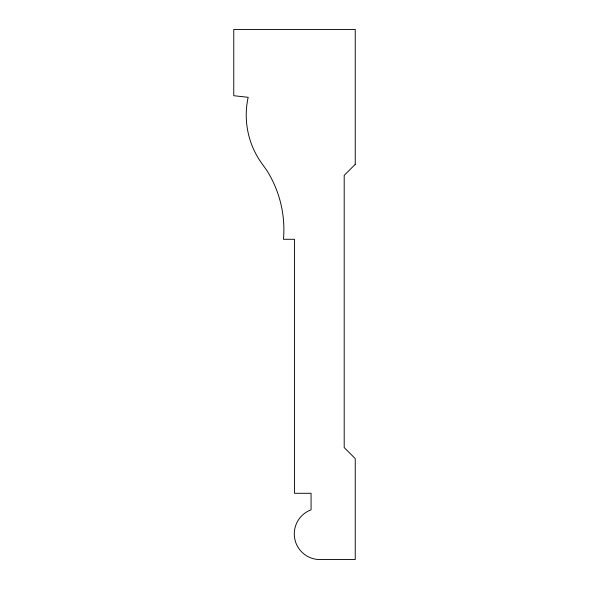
<?xml version="1.0" encoding="UTF-8"?>
<svg xmlns="http://www.w3.org/2000/svg" width="589" height="589" viewBox="0 0 589 589"><rect width="100%" height="100%" fill="white"/><g stroke="black" fill="none" stroke-linecap="round" stroke-linejoin="round"><path stroke-width="0.88" d="M355.241 164.331L344.197 175.375L344.197 447.559L355.241 458.603L355.241 559.55L319.348 559.55A25.644 25.644 0 0 1 308.702 510.854L311.066 509.853L311.066 493.287L294.5 493.287L294.5 239.281L283.456 239.281A111.122 111.122 0 0 0 266.758 170.331L261.487 162.984A82.696 82.696 0 0 1 248.175 97.31L233.759 95.712L233.759 29.45L355.241 29.45L355.241 164.331"/></g></svg>
